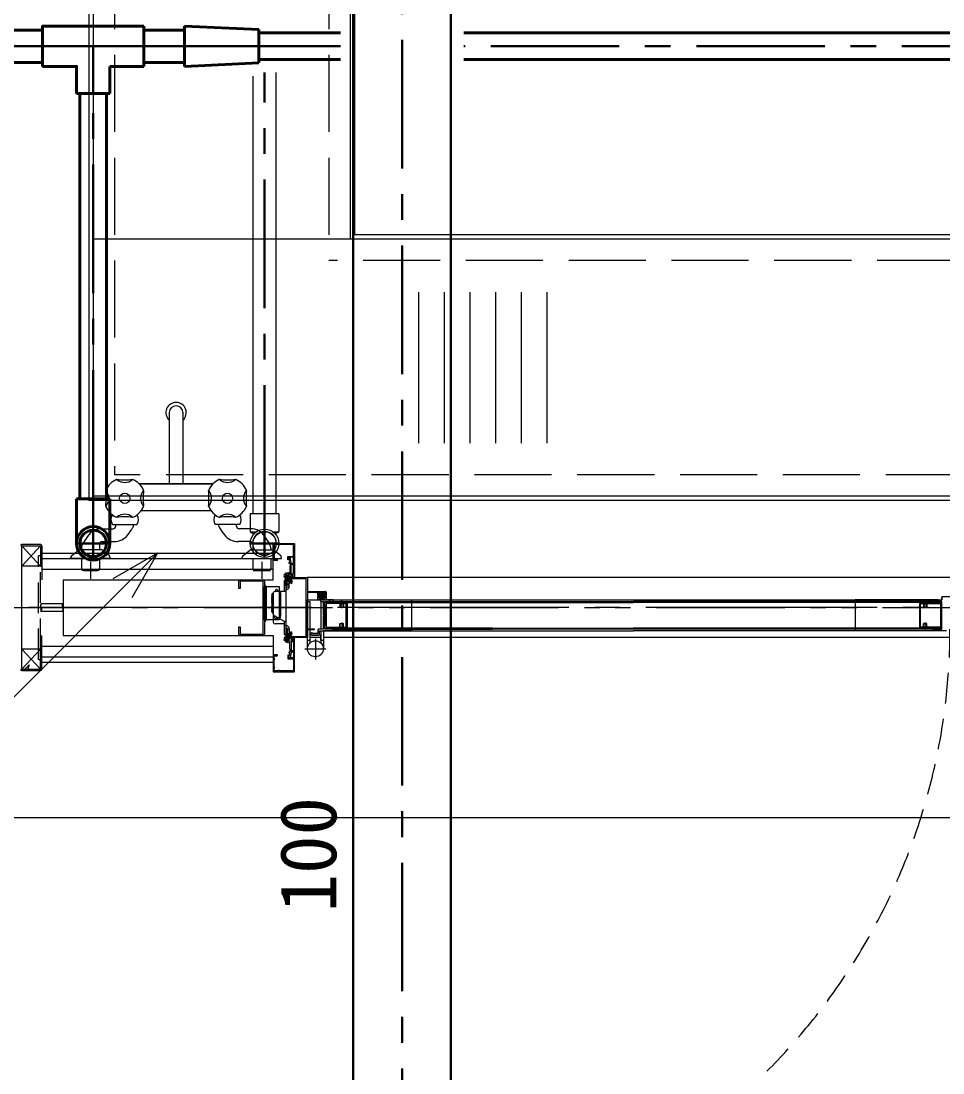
# Model space of a CAD drawing. Units: millimetres at full size, sheet at 1:30. Extents: x -16828 to 149130, y 47892 to 100313.
# Drawn here: x 21526 to 22602, y 58853 to 60080 of the extents above; entities that cross this region are included whole.
import ezdxf
from ezdxf.enums import TextEntityAlignment as Align

# ---------------------------------------------------------------- set-up
doc = ezdxf.new("R2010")
doc.units = ezdxf.units.MM
doc.header["$LTSCALE"] = 30
for name, pattern in [('CHAIN1', [8, 5, -1, 1, -1]), ('CHAIN2', [12, 9, -1, 1, -1]), ('DASHED1', [1.8, 1.2, -0.6]), ('DASHED3', [4, 3, -1]), ('DOUBLE_CHAIN1', [8.8, 5, -1, 0.6, -0.6, 0.6, -1])]:
    doc.linetypes.add(name, pattern=pattern)
for name, color, linetype, lineweight in [('0-1', 7, 'Continuous', 15), ('2-2_間仕切り芯', 7, 'DOUBLE_CHAIN1', 15), ('2-3_間仕切り', 7, 'Continuous', 15), ('2-A_建具', 7, 'Continuous', 15), ('2-B_金物', 7, 'Continuous', 15), ('3-0_AIHO08-壁芯', 7, 'CHAIN2', 15), ('9-6_無題7', 7, 'Continuous', 15), ('9-9_配管－汚水１：硬質塩ビ管（ＤＶ）', 2, 'Continuous', 30), ('9-A_配管－給水３：ＶＬＰ(ＶＤ)', 5, 'Continuous', 40), ('9-B_配管－給湯１２：ＨＴＬＰ（ＵＸ）', 3, 'Continuous', 20)]:
    doc.layers.add(name, color=color, linetype=linetype, lineweight=lineweight)
doc.styles.add('ＭＳ ゴシック', font='')
doc.styles.get('ＭＳ ゴシック').set_extended_font_data('MS Gothic')

msp = doc.modelspace()

# ---------------------------------------------------------------- linework, layer by layer
at = {"layer": '0-1'}
msp.add_line((15959.96, 59150.86), (25184.96, 59150.86), dxfattribs=at)
at = {"layer": '0-1', "linetype": 'DASHED1'}
msp.add_line((18359.96, 59150.86), (25184.96, 59150.86), dxfattribs=at)
at = {"layer": '2-2_間仕切り芯'}
msp.add_line((15139.23, 59395.86), (32729.96, 59395.86), dxfattribs=at)
at = {"layer": '2-3_間仕切り'}
for p, q in [((21549.96, 59459.36), (21819.96, 59459.36)), ((21549.96, 59453.36), (21819.96, 59453.36)), ((21549.96, 59440.86), (21819.96, 59440.86)), ((21574.96, 59428.36), (21819.96, 59428.36)), ((21574.96, 59363.36), (21819.96, 59363.36)), ((21549.96, 59350.86), (21819.96, 59350.86)), ((21549.96, 59338.36), (21819.96, 59338.36)), ((21549.96, 59332.36), (21819.96, 59332.36))]:
    msp.add_line(p, q, dxfattribs=at)
at = {"layer": '2-A_建具'}
for p, q in [((21548.46, 59469.36), (21526.46, 59469.36)), ((21819.96, 59428.36), (21819.96, 59470.36)), ((21549.96, 59467.86), (21549.96, 59428.36)), ((21824.21, 59450.86), (21820.46, 59450.86)), ((21833.23, 59431.51), (21832.75, 59432.53)), ((21839.29, 59435.01), (21833.23, 59431.51)), ((21836.84, 59432.25), (21834.38, 59436.51)), ((21838.32, 59433.64), (21834.9, 59431.67)), ((21834.94, 59431.59), (21835.38, 59431.59)), ((21835.01, 59431.96), (21835.11, 59431.79)), ((21835.29, 59430.98), (21838.37, 59433.57)), ((21836.44, 59432.55), (21835.38, 59431.59)), ((21835.42, 59431.51), (21835.38, 59431.59)), ((21835.64, 59430.38), (21838.72, 59432.96)), ((21838.15, 59433.19), (21835.73, 59430.98)), ((21835.77, 59430.91), (21838.19, 59433.11)), ((21838.5, 59432.58), (21836.08, 59430.38)), ((21839.33, 59431.9), (21836.25, 59429.32)), ((21836.34, 59429.16), (21839.42, 59431.75)), ((21836.47, 59429.69), (21838.89, 59431.9)), ((21838.01, 59433.69), (21838.11, 59433.52)), ((21838.37, 59433.57), (21838.15, 59433.19)), ((21838.19, 59433.11), (21838.15, 59433.19)), ((21838.63, 59433.11), (21838.19, 59433.11)), ((21838.32, 59433.64), (21838.37, 59433.57)), ((21838.72, 59432.96), (21838.5, 59432.58)), ((21838.54, 59432.51), (21838.5, 59432.58)), ((21838.98, 59432.51), (21838.54, 59432.51)), ((21838.63, 59433.11), (21838.72, 59432.96)), ((21839.29, 59435.01), (21838.65, 59435.93)), ((21838.89, 59431.9), (21838.85, 59431.98)), ((21839.33, 59431.9), (21838.89, 59431.9)), ((21839.42, 59431.75), (21839.2, 59431.37)), ((21839.33, 59431.9), (21839.42, 59431.75)), ((21574.96, 59428.36), (21574.96, 59363.36)), ((21779.96, 59418.36), (21779.96, 59426.76)), ((21781.56, 59428.36), (21808.36, 59428.36)), ((21809.96, 59426.76), (21809.96, 59364.96)), ((21812.26, 59381.55), (21812.26, 59420.55)), ((21832.66, 59427.36), (21832.66, 59414.86)), ((21834.96, 59427.36), (21832.66, 59427.36)), ((21834.96, 59430.86), (21859.96, 59430.86)), ((21834.96, 59421.86), (21834.96, 59430.86)), ((21834.96, 59427.36), (21834.96, 59364.36)), ((21834.96, 59421.51), (21835.89, 59421.95)), ((21835.96, 59421.86), (21834.96, 59421.86)), ((21836.87, 59419.87), (21834.96, 59418.97)), ((21835.29, 59430.98), (21835.73, 59430.98)), ((21835.55, 59430.53), (21835.64, 59430.38)), ((21835.64, 59430.38), (21836.08, 59430.38)), ((21835.77, 59430.91), (21835.73, 59430.98)), ((21836.61, 59422.99), (21835.96, 59421.86)), ((21835.99, 59429.77), (21836.43, 59429.77)), ((21836.06, 59429.56), (21836.06, 59423.86)), ((21858.56, 59429.56), (21836.06, 59429.56)), ((21836.06, 59423.86), (21836.61, 59423.86)), ((21836.12, 59430.3), (21836.08, 59430.38)), ((21836.25, 59429.32), (21836.47, 59429.69)), ((21836.25, 59429.32), (21836.34, 59429.16)), ((21836.34, 59429.16), (21836.78, 59429.16)), ((21836.47, 59429.69), (21836.43, 59429.77)), ((21836.46, 59425.82), (21836.97, 59428.73)), ((21836.46, 59422.85), (21836.46, 59425.82)), ((21839.68, 59431.29), (21836.6, 59428.71)), ((21836.6, 59428.71), (21836.82, 59429.09)), ((21836.6, 59428.71), (21836.69, 59428.56)), ((21836.61, 59423.86), (21836.61, 59422.99)), ((21836.69, 59428.56), (21839.77, 59431.14)), ((21836.69, 59428.56), (21837.13, 59428.56)), ((21838.99, 59426.92), (21836.72, 59427.32)), ((21839.2, 59431.37), (21836.78, 59429.16)), ((21836.82, 59429.09), (21836.78, 59429.16)), ((21836.82, 59429.09), (21839.24, 59431.29)), ((21840.03, 59430.69), (21836.95, 59428.1)), ((21836.95, 59428.1), (21837.17, 59428.48)), ((21836.95, 59428.1), (21837.04, 59427.95)), ((21837.04, 59427.95), (21840.12, 59430.54)), ((21837.04, 59427.95), (21837.48, 59427.95)), ((21839.55, 59430.76), (21837.13, 59428.56)), ((21837.17, 59428.48), (21837.13, 59428.56)), ((21837.17, 59428.48), (21839.59, 59430.69)), ((21840.38, 59430.08), (21837.3, 59427.5)), ((21837.3, 59427.5), (21837.52, 59427.88)), ((21837.3, 59427.5), (21837.39, 59427.35)), ((21837.94, 59430.35), (21837.34, 59431.39)), ((21837.39, 59427.35), (21840.47, 59429.93)), ((21837.39, 59427.35), (21837.83, 59427.35)), ((21839.9, 59430.16), (21837.48, 59427.95)), ((21837.52, 59427.88), (21837.48, 59427.95)), ((21837.52, 59427.88), (21839.94, 59430.08)), ((21839.83, 59428.72), (21837.65, 59426.89)), ((21837.65, 59426.89), (21837.87, 59427.27)), ((21837.65, 59426.89), (21837.74, 59426.74)), ((21837.74, 59426.74), (21839.88, 59428.53)), ((21837.74, 59426.74), (21838.18, 59426.74)), ((21840.25, 59429.55), (21837.83, 59427.35)), ((21837.87, 59427.27), (21837.83, 59427.35)), ((21837.87, 59427.27), (21840.29, 59429.48)), ((21839.92, 59428.33), (21838.18, 59426.74)), ((21840.07, 59427.72), (21838.18, 59426.63)), ((21838.22, 59426.66), (21838.18, 59426.74)), ((21838.18, 59426.63), (21839.32, 59424.65)), ((21838.44, 59429.48), (21841.72, 59423.8)), ((21838.76, 59422.85), (21838.76, 59425.62)), ((21838.76, 59420.26), (21838.76, 59422.8)), ((21839.24, 59431.29), (21839.2, 59431.37)), ((21839.68, 59431.29), (21839.24, 59431.29)), ((21839.7, 59425.9), (21839.29, 59424.72)), ((21839.32, 59424.65), (21841.13, 59424.53)), ((21839.77, 59431.14), (21839.55, 59430.76)), ((21839.59, 59430.69), (21839.55, 59430.76)), ((21840.03, 59430.69), (21839.59, 59430.69)), ((21839.68, 59431.29), (21839.77, 59431.14)), ((21840.51, 59425.91), (21839.8, 59428.85)), ((21840.12, 59430.54), (21839.9, 59430.16)), ((21839.94, 59430.08), (21839.9, 59430.16)), ((21840.38, 59430.08), (21839.94, 59430.08)), ((21840.03, 59430.69), (21840.12, 59430.54)), ((21840.73, 59429.48), (21840.24, 59429.06)), ((21840.47, 59429.93), (21840.25, 59429.55)), ((21840.29, 59429.48), (21840.25, 59429.55)), ((21840.73, 59429.48), (21840.29, 59429.48)), ((21840.33, 59428.91), (21840.82, 59429.32)), ((21840.38, 59430.08), (21840.47, 59429.93)), ((21840.51, 59425.91), (21841.13, 59424.53)), ((21841, 59428.26), (21840.6, 59428.95)), ((21840.73, 59429.48), (21840.82, 59429.32)), ((21841.04, 59428.28), (21840.78, 59428.13)), ((21841.39, 59424.68), (21841.13, 59424.53)), ((21841.83, 59426.32), (21841.21, 59424.99)), ((21841.21, 59424.99), (21841.39, 59424.68)), ((21842.18, 59426.3), (21841.39, 59424.68)), ((21858.56, 59362.16), (21858.56, 59429.56)), ((22979.46, 59430.86), (21859.66, 59430.86)), ((21859.96, 59430.86), (21859.96, 59414.86)), ((21809.96, 59407.98), (21808.36, 59406.38)), ((21820.16, 59412.86), (21820.16, 59405.07)), ((21834.96, 59414.86), (21822.16, 59414.86)), ((21836.85, 59417.27), (21834.96, 59416.39)), ((21859.96, 59414.86), (21880.96, 59414.86)), ((21859.96, 59413.56), (21859.96, 59370.96)), ((21871.96, 59413.56), (21859.96, 59413.56)), ((21871.96, 59409.86), (21871.96, 59413.56)), ((21872.16, 59405.36), (21872.16, 59408.86)), ((21872.16, 59407.77), (21872.47, 59407.46)), ((21881.76, 59407.46), (21872.16, 59407.46)), ((21872.48, 59408.86), (21873.88, 59407.46)), ((21874.96, 59408.86), (21872.96, 59408.86)), ((21873.26, 59413.56), (21873.26, 59409.86)), ((21880.66, 59413.56), (21873.26, 59413.56)), ((21873.26, 59409.86), (21874.96, 59410.48)), ((21873.87, 59411.19), (21875.96, 59412.86)), ((21873.9, 59408.86), (21875.3, 59407.46)), ((21873.96, 59407.46), (21873.96, 59405.36)), ((21874.16, 59411.42), (21874.63, 59410.96)), ((21875.5, 59411.51), (21874.22, 59410.7)), ((21874.95, 59412.05), (21875.49, 59411.51)), ((21874.96, 59410.48), (21874.96, 59408.86)), ((21875.2, 59408.97), (21876.71, 59407.46)), ((21875.56, 59410.03), (21878.13, 59407.46)), ((21875.73, 59412.68), (21878.35, 59410.07)), ((21875.92, 59411.08), (21879.54, 59407.46)), ((21875.96, 59412.86), (21877.96, 59412.86)), ((21876.97, 59412.86), (21878.27, 59411.56)), ((21880.05, 59411.19), (21877.96, 59412.86)), ((21878.76, 59408.86), (21877.98, 59411.16)), ((21878.42, 59411.51), (21879.7, 59410.7)), ((21878.76, 59408.86), (21881.76, 59408.86)), ((21878.96, 59410.48), (21880.66, 59409.86)), ((21878.96, 59408.86), (21878.96, 59410.48)), ((21880.96, 59408.86), (21878.96, 59408.86)), ((21879.56, 59408.86), (21880.96, 59407.46)), ((21879.96, 59406.26), (21879.96, 59407.46)), ((21880.66, 59409.86), (21880.66, 59413.56)), ((21880.97, 59408.86), (21881.76, 59408.07)), ((21881.76, 59408.86), (21881.76, 59405.36)), ((21881.96, 59413.86), (21881.96, 59409.86)), ((21881.96, 59407.86), (21881.96, 59409.86)), ((22600.46, 59408.86), (22600.46, 59404.86)), ((22600.46, 59404.86), (22600.46, 59407.86)), ((21574.23, 59400.36), (21549.15, 59400.36)), ((21859.96, 59395.86), (21710.96, 59395.86)), ((21809.96, 59405.86), (21808.36, 59404.26)), ((21820.16, 59403.65), (21820.16, 59378.86)), ((21859.96, 59347.86), (21859.96, 59404.86)), ((21859.96, 59404.86), (22600.46, 59404.86)), ((21859.96, 59402.86), (21862.96, 59402.86)), ((21862.96, 59402.86), (21862.96, 59370.96)), ((21873.46, 59404.86), (21872.66, 59404.86)), ((21879.76, 59406.06), (21875.06, 59406.06)), ((21875.06, 59404.86), (21881.26, 59404.86)), ((21875.66, 59402.86), (21875.66, 59370.66)), ((21875.66, 59402.86), (21878.66, 59402.86)), ((21880.46, 59402.01), (21880.96, 59402.51)), ((21880.46, 59399.01), (21880.46, 59402.01)), ((21880.76, 59398.71), (21880.46, 59399.01)), ((21880.76, 59402.91), (22240.46, 59402.91)), ((21880.76, 59387.16), (21880.76, 59398.71)), ((21880.96, 59402.51), (21881.46, 59402.51)), ((21881.46, 59402.51), (21881.46, 59401.71)), ((21881.46, 59401.71), (21906.46, 59401.71)), ((21881.5, 59401.86), (21981.46, 59401.86)), ((21881.76, 59401.71), (22240.46, 59401.71)), ((21905.26, 59400.61), (21881.96, 59400.61)), ((21881.96, 59400.61), (21881.96, 59373.11)), ((21889.66, 59404.86), (21981.46, 59404.86)), ((21896.97, 59402.86), (21902.97, 59402.86)), ((21896.97, 59402.46), (21902.97, 59402.46)), ((21897.97, 59401.46), (21897.97, 59396.66)), ((21898.37, 59396.26), (21897.97, 59396.66)), ((21898.37, 59401.06), (21901.57, 59401.06)), ((21898.37, 59401.06), (21898.37, 59396.26)), ((21898.37, 59396.26), (21901.57, 59396.26)), ((21899.97, 59400.96), (21899.97, 59403.86)), ((21899.97, 59398.96), (21899.97, 59400.16)), ((21899.97, 59395.26), (21899.97, 59398.16)), ((21901.57, 59401.06), (21901.57, 59396.26)), ((21901.57, 59396.26), (21901.97, 59396.66)), ((21901.97, 59401.46), (21901.97, 59396.66)), ((21905.26, 59373.11), (21905.26, 59400.61)), ((21906.46, 59401.71), (21906.46, 59387.16)), ((21981.56, 59404.86), (21981.56, 59368.86)), ((22600.46, 59402.91), (22240.46, 59402.91)), ((22599.46, 59401.86), (22240.46, 59401.86)), ((22599.16, 59401.71), (22240.46, 59401.71)), ((22499.36, 59404.86), (22499.36, 59368.86)), ((22596.28, 59404.86), (22499.46, 59404.86)), ((22574.46, 59401.71), (22574.46, 59387.16)), ((22599.46, 59401.71), (22574.46, 59401.71)), ((22575.66, 59400.61), (22598.96, 59400.61)), ((22575.66, 59373.11), (22575.66, 59400.61)), ((22583.96, 59402.86), (22577.96, 59402.86)), ((22583.96, 59402.46), (22577.96, 59402.46)), ((22578.96, 59401.46), (22578.96, 59396.66)), ((22579.36, 59396.26), (22578.96, 59396.66)), ((22582.56, 59401.06), (22579.36, 59401.06)), ((22579.36, 59401.06), (22579.36, 59396.26)), ((22582.56, 59396.26), (22579.36, 59396.26)), ((22580.96, 59400.96), (22580.96, 59403.86)), ((22580.96, 59398.96), (22580.96, 59400.16)), ((22580.96, 59395.26), (22580.96, 59398.16)), ((22582.56, 59401.06), (22582.56, 59396.26)), ((22582.56, 59396.26), (22582.96, 59396.66)), ((22582.96, 59401.46), (22582.96, 59396.66)), ((22590.96, 59403.93), (22590.96, 59404.86)), ((22598.96, 59400.61), (22598.96, 59373.11)), ((22599.46, 59402.51), (22599.46, 59401.71)), ((22599.96, 59402.51), (22599.46, 59402.51)), ((22600.46, 59402.01), (22599.96, 59402.51)), ((22600.16, 59398.71), (22600.46, 59399.01)), ((22600.16, 59387.16), (22600.16, 59398.71)), ((21574.26, 59391.36), (21549.15, 59391.36)), ((21821.16, 59386.65), (21832.66, 59380.01)), ((21881.06, 59387.16), (21880.76, 59387.16)), ((21880.76, 59386.56), (21881.06, 59386.56)), ((21880.76, 59375.01), (21880.76, 59386.56)), ((21881.06, 59386.56), (21881.06, 59387.16)), ((21906.16, 59387.16), (21906.16, 59386.56)), ((21906.46, 59387.16), (21906.16, 59387.16)), ((21906.16, 59386.56), (21906.46, 59386.56)), ((21906.46, 59386.56), (21906.46, 59372.01)), ((22574.46, 59387.16), (22574.76, 59387.16)), ((22574.46, 59386.56), (22574.46, 59372.01)), ((22574.76, 59386.56), (22574.46, 59386.56)), ((22574.76, 59387.16), (22574.76, 59386.56)), ((22599.86, 59387.16), (22600.16, 59387.16)), ((22599.86, 59386.56), (22599.86, 59387.16)), ((22600.16, 59386.56), (22599.86, 59386.56)), ((22600.16, 59375.01), (22600.16, 59386.56)), ((21832.66, 59376.86), (21822.16, 59376.86)), ((21832.66, 59380.01), (21832.66, 59364.36)), ((21832.66, 59380.01), (21834.96, 59380.01)), ((21832.66, 59375.5), (21834.96, 59375.5)), ((21836.85, 59374.45), (21834.96, 59375.33)), ((21834.96, 59372.79), (21835.88, 59372.36)), ((21834.96, 59370.21), (21836.46, 59369.5)), ((21836.46, 59371.46), (21836.46, 59367.66)), ((21838.76, 59370.39), (21836.46, 59370.39)), ((21838.76, 59371.46), (21838.76, 59367.86)), ((21859.96, 59370.96), (21865.96, 59370.96)), ((21865.96, 59370.96), (21866.26, 59371.26)), ((21866.26, 59371.26), (21867.96, 59371.26)), ((21867.96, 59371.26), (21867.96, 59369.86)), ((21880.46, 59374.71), (21880.76, 59375.01)), ((21880.46, 59371.71), (21880.46, 59374.71)), ((21880.96, 59371.21), (21880.46, 59371.71)), ((22240.46, 59370.81), (21880.76, 59370.81)), ((21881.46, 59371.21), (21880.96, 59371.21)), ((21881.46, 59372.01), (21881.46, 59371.21)), ((21906.46, 59372.01), (21881.46, 59372.01)), ((21881.76, 59372.01), (22240.46, 59372.01)), ((21881.76, 59371.86), (22240.46, 59371.86)), ((21881.96, 59373.11), (21905.26, 59373.11)), ((21896.97, 59371.26), (21902.97, 59371.26)), ((21896.97, 59370.86), (21902.97, 59370.86)), ((21898.37, 59377.46), (21897.97, 59377.06)), ((21897.97, 59372.26), (21897.97, 59377.06)), ((21898.37, 59377.46), (21901.57, 59377.46)), ((21898.37, 59372.66), (21898.37, 59377.46)), ((21898.37, 59372.66), (21901.57, 59372.66)), ((21899.97, 59378.46), (21899.97, 59375.56)), ((21899.97, 59374.76), (21899.97, 59373.56)), ((21899.97, 59372.76), (21899.97, 59369.86)), ((21901.57, 59377.46), (21901.97, 59377.06)), ((21901.57, 59372.66), (21901.57, 59377.46)), ((21901.97, 59372.26), (21901.97, 59377.06)), ((22599.16, 59372.01), (22240.46, 59372.01)), ((22599.16, 59371.86), (22240.46, 59371.86)), ((22600.46, 59370.81), (22240.46, 59370.81)), ((22574.46, 59372.01), (22599.46, 59372.01)), ((22598.96, 59373.11), (22575.66, 59373.11)), ((22583.96, 59371.26), (22577.96, 59371.26)), ((22583.96, 59370.86), (22577.96, 59370.86)), ((22579.36, 59377.46), (22578.96, 59377.06)), ((22578.96, 59372.26), (22578.96, 59377.06)), ((22582.56, 59377.46), (22579.36, 59377.46)), ((22579.36, 59372.66), (22579.36, 59377.46)), ((22582.56, 59372.66), (22579.36, 59372.66)), ((22580.96, 59378.46), (22580.96, 59375.56)), ((22580.96, 59374.76), (22580.96, 59373.56)), ((22580.96, 59372.76), (22580.96, 59369.86)), ((22582.56, 59377.46), (22582.96, 59377.06)), ((22582.56, 59372.66), (22582.56, 59377.46)), ((22582.96, 59372.26), (22582.96, 59377.06)), ((22599.46, 59372.01), (22599.46, 59371.21)), ((22599.46, 59371.21), (22599.96, 59371.21)), ((22599.96, 59371.21), (22600.46, 59371.71)), ((22600.46, 59374.71), (22600.16, 59375.01)), ((21549.96, 59323.86), (21549.96, 59363.36)), ((21808.36, 59363.36), (21781.56, 59363.36)), ((21819.96, 59363.36), (21819.96, 59321.36)), ((21832.66, 59365.26), (21834.96, 59365.26)), ((21832.66, 59364.36), (21834.96, 59364.36)), ((21833.23, 59360.21), (21832.75, 59359.19)), ((21833.23, 59360.21), (21839.29, 59356.71)), ((21836.84, 59359.47), (21834.38, 59355.21)), ((21834.9, 59360.06), (21834.94, 59360.13)), ((21834.9, 59360.06), (21838.32, 59358.08)), ((21838.72, 59358.76), (21834.94, 59360.13)), ((21834.94, 59360.13), (21835.38, 59360.13)), ((21834.96, 59369.86), (21835.96, 59369.86)), ((21859.96, 59360.86), (21834.96, 59360.86)), ((21835.01, 59359.76), (21835.11, 59359.93)), ((21835.2, 59360.59), (21835.29, 59360.74)), ((21835.2, 59360.59), (21835.42, 59360.21)), ((21839.07, 59359.37), (21835.29, 59360.74)), ((21835.29, 59360.74), (21835.73, 59360.74)), ((21835.42, 59360.21), (21835.38, 59360.13)), ((21835.38, 59360.13), (21838.5, 59359.14)), ((21838.54, 59359.21), (21835.42, 59360.21)), ((21835.55, 59361.19), (21835.77, 59360.81)), ((21835.77, 59360.81), (21835.73, 59360.74)), ((21835.73, 59360.74), (21838.85, 59359.74)), ((21835.9, 59361.8), (21835.99, 59361.95)), ((21835.9, 59361.8), (21836.12, 59361.42)), ((21835.9, 59361.8), (21839.68, 59360.43)), ((21835.96, 59369.86), (21836.61, 59368.73)), ((21835.99, 59361.95), (21836.43, 59361.95)), ((21839.77, 59360.58), (21835.99, 59361.95)), ((21836.06, 59367.86), (21836.06, 59362.16)), ((21836.61, 59367.86), (21836.06, 59367.86)), ((21836.06, 59362.16), (21858.56, 59362.16)), ((21836.12, 59361.42), (21836.08, 59361.34)), ((21839.24, 59360.43), (21836.12, 59361.42)), ((21836.25, 59362.41), (21836.34, 59362.56)), ((21836.25, 59362.41), (21836.47, 59362.03)), ((21836.25, 59362.41), (21840.03, 59361.03)), ((21836.34, 59362.56), (21836.78, 59362.56)), ((21840.12, 59361.18), (21836.34, 59362.56)), ((21836.47, 59362.03), (21836.43, 59361.95)), ((21836.43, 59361.95), (21839.55, 59360.96)), ((21836.46, 59367.66), (21837.28, 59362.99)), ((21839.59, 59361.03), (21836.47, 59362.03)), ((21836.6, 59363.01), (21836.69, 59363.16)), ((21836.6, 59363.01), (21836.82, 59362.63)), ((21836.6, 59363.01), (21840.38, 59361.64)), ((21836.61, 59368.73), (21836.61, 59367.86)), ((21836.69, 59363.16), (21837.13, 59363.16)), ((21840.47, 59361.79), (21836.69, 59363.16)), ((21836.82, 59362.63), (21836.78, 59362.56)), ((21836.78, 59362.56), (21839.9, 59361.56)), ((21836.78, 59358.97), (21838.15, 59358.53)), ((21839.94, 59361.64), (21836.82, 59362.63)), ((21836.95, 59363.62), (21837.04, 59363.77)), ((21836.95, 59363.62), (21837.17, 59363.24)), ((21836.95, 59363.62), (21840.73, 59362.25)), ((21837.04, 59363.77), (21837.48, 59363.77)), ((21840.82, 59362.4), (21837.04, 59363.77)), ((21837.17, 59363.24), (21837.13, 59363.16)), ((21837.13, 59363.16), (21840.25, 59362.17)), ((21840.29, 59362.25), (21837.17, 59363.24)), ((21837.28, 59362.99), (21839.55, 59363.39)), ((21837.3, 59364.22), (21837.39, 59364.38)), ((21837.3, 59364.22), (21837.52, 59363.85)), ((21837.3, 59364.22), (21837.9, 59364.01)), ((21837.94, 59361.37), (21837.34, 59360.33)), ((21837.99, 59364.16), (21837.39, 59364.38)), ((21837.52, 59363.85), (21837.48, 59363.77)), ((21837.48, 59363.77), (21840.6, 59362.78)), ((21840.64, 59362.85), (21837.52, 59363.85)), ((21838.22, 59365.06), (21837.83, 59364.38)), ((21838.01, 59358.03), (21838.11, 59358.2)), ((21838.19, 59358.61), (21838.15, 59358.53)), ((21838.37, 59358.15), (21838.15, 59358.53)), ((21838.18, 59365.09), (21838.44, 59364.94)), ((21840.51, 59365.82), (21838.31, 59363.73)), ((21838.41, 59363.82), (21841.08, 59362.85)), ((21838.44, 59362.24), (21841.72, 59367.93)), ((21838.54, 59359.21), (21838.5, 59359.14)), ((21838.72, 59358.76), (21838.5, 59359.14)), ((21841.17, 59363), (21838.55, 59363.96)), ((21838.7, 59364.1), (21840.95, 59363.38)), ((21838.76, 59367.86), (21839.55, 59363.39)), ((21838.89, 59359.82), (21838.85, 59359.74)), ((21839.07, 59359.37), (21838.85, 59359.74)), ((21838.98, 59359.21), (21839.07, 59359.37)), ((21839.15, 59364.53), (21841.04, 59363.44)), ((21839.24, 59360.43), (21839.2, 59360.35)), ((21839.42, 59359.97), (21839.2, 59360.35)), ((21839.68, 59360.43), (21839.24, 59360.43)), ((21839.32, 59367.07), (21841.13, 59367.2)), ((21839.49, 59366.75), (21840.95, 59366.88)), ((21839.59, 59361.03), (21839.55, 59360.96)), ((21839.77, 59360.58), (21839.55, 59360.96)), ((21840.03, 59361.03), (21839.59, 59361.03)), ((21839.68, 59360.43), (21839.77, 59360.58)), ((21839.94, 59361.64), (21839.9, 59361.56)), ((21840.12, 59361.18), (21839.9, 59361.56)), ((21840.38, 59361.64), (21839.94, 59361.64)), ((21840.03, 59361.03), (21840.12, 59361.18)), ((21840.29, 59362.25), (21840.25, 59362.17)), ((21840.47, 59361.79), (21840.25, 59362.17)), ((21840.73, 59362.25), (21840.29, 59362.25)), ((21840.38, 59361.64), (21840.47, 59361.79)), ((21840.51, 59365.82), (21841.39, 59367.05)), ((21840.64, 59362.85), (21840.6, 59362.78)), ((21840.82, 59362.4), (21840.6, 59362.78)), ((21841.08, 59362.85), (21840.64, 59362.85)), ((21840.73, 59362.25), (21840.82, 59362.4)), ((21840.92, 59365.13), (21842.14, 59365.35)), ((21840.95, 59366.88), (21841.13, 59367.2)), ((21840.99, 59363.46), (21840.95, 59363.38)), ((21841.17, 59363), (21840.95, 59363.38)), ((21841.04, 59363.44), (21842.18, 59365.42)), ((21841.08, 59362.85), (21841.17, 59363)), ((21841.13, 59367.2), (21841.39, 59367.05)), ((21842.18, 59365.42), (21841.39, 59367.05)), ((21859.96, 59369.86), (21859.96, 59360.86)), ((21867.96, 59369.86), (21859.96, 59369.86)), ((21862.96, 59369.86), (21862.96, 59354.59)), ((21875.66, 59360.86), (21862.96, 59360.86)), ((21865.22, 59363.86), (21872.97, 59363.86)), ((21869.31, 59359.45), (21869.31, 59335.52)), ((21875.66, 59368.86), (21875.66, 59354.59)), ((21981.56, 59368.86), (21878.66, 59368.86)), ((21878.66, 59368.86), (21878.66, 59347.86)), ((22240.46, 59360.86), (21878.66, 59360.86)), ((21889.66, 59368.86), (22240.46, 59368.86)), ((22602.96, 59368.86), (22240.46, 59368.86)), ((22979.46, 59360.86), (22240.46, 59360.86)), ((21548.46, 59347.36), (21549.96, 59347.36)), ((21548.46, 59323.86), (21548.46, 59347.36)), ((21839.29, 59356.71), (21838.65, 59355.79)), ((21856.96, 59347.86), (21881.52, 59347.86)), ((21824.21, 59340.86), (21820.46, 59340.86)), ((21526.46, 59323.86), (21548.46, 59323.86)), ((21526.46, 59322.36), (21548.46, 59322.36)), ((21535.05, 59329.29), (21529.32, 59323.24)), ((21535.05, 59329.29), (21532.74, 59321.53))]:
    msp.add_line(p, q, dxfattribs=at)
at = {"layer": '2-A_建具', "linetype": 'DOUBLE_CHAIN1'}
for p, q in [((21526.46, 59444.36), (21548.46, 59467.86)), ((21548.46, 59444.36), (21526.46, 59467.86)), ((21548.46, 59444.36), (21526.46, 59444.36)), ((21548.46, 59347.36), (21526.46, 59347.36)), ((21526.46, 59323.86), (21548.46, 59347.36)), ((21548.46, 59323.86), (21526.46, 59347.36))]:
    msp.add_line(p, q, dxfattribs=at)
at = {"layer": '2-A_建具', "linetype": 'DASHED1'}
for p, q in [((21546.16, 59335.36), (21546.16, 59456.36)), ((21548.46, 59456.36), (21546.16, 59456.36)), ((21548.46, 59347.36), (21548.46, 59444.36)), ((21546.16, 59335.36), (21548.46, 59335.36))]:
    msp.add_line(p, q, dxfattribs=at)
at = {"layer": '2-A_建具'}
for points in [[(21820.46, 59470.86), (21844.46, 59470.86), (21844.96, 59470.36)], [(21821.26, 59469.06), (21821.26, 59466.89), (21821.38, 59466.65)], [(21825.67, 59469.45), (21825.44, 59469.56), (21821.76, 59469.56)], [(21843.06, 59469.56), (21827.48, 59469.56), (21827.25, 59469.45)], [(21841.56, 59447.36), (21843.56, 59447.36), (21843.56, 59454.56), (21838.16, 59454.56), (21838.16, 59452.53), (21838.56, 59451.96), (21838.56, 59451.46), (21837.16, 59451.46), (21837.16, 59455.56), (21843.56, 59455.56), (21843.56, 59469.06)], [(21844.96, 59470.36), (21844.96, 59430.86), (21840.41, 59430.86)], [(21526.46, 59323.86), (21526.46, 59467.86), (21548.46, 59467.86)], [(21548.46, 59467.86), (21548.46, 59444.36), (21549.96, 59444.36)], [(21821.38, 59465.07), (21821.26, 59464.84), (21821.26, 59456.89), (21821.38, 59456.65)], [(21821.38, 59455.07), (21821.26, 59454.84), (21821.26, 59452.56)], [(21821.76, 59452.06), (21823.47, 59452.06), (21823.68, 59452.15)], [(21839.86, 59446.56), (21839.86, 59444.16), (21839.56, 59443.86), (21839.56, 59435.16), (21836.65, 59433.48), (21836.55, 59433.29), (21836.08, 59433.01), (21835.86, 59433.02), (21833.05, 59431.4), (21834.17, 59429.46), (21834.96, 59429.46), (21834.96, 59430.86), (21837.11, 59430.86), (21839.58, 59432.29), (21840.41, 59430.86)], [(21839.13, 59454.31), (21838, 59452.37), (21838.8, 59452.15), (21839.71, 59448.76), (21838.66, 59448.76)], [(21841.06, 59441.32), (21841.06, 59448.37), (21840.06, 59452.11), (21840.06, 59454.06)], [(21841.06, 59432.8), (21841.29, 59435.36), (21843.56, 59435.36), (21843.56, 59446.36), (21841.56, 59446.36)], [(21833.3, 59434.28), (21834.99, 59433.16), (21836.29, 59433.21)], [(21834.9, 59431.67), (21834.94, 59431.59), (21835.32, 59431.91)], [(21837.9, 59433.4), (21835.2, 59431.13), (21835.29, 59430.98)], [(21835.2, 59431.13), (21835.42, 59431.51), (21836.78, 59432.75)], [(21838.63, 59433.11), (21835.55, 59430.53), (21835.77, 59430.91)], [(21838.98, 59432.51), (21835.9, 59429.92), (21835.99, 59429.77), (21839.07, 59432.36)], [(21835.9, 59429.92), (21836.12, 59430.3), (21838.54, 59432.51)], [(21836.85, 59436.33), (21836.98, 59434.31), (21836.29, 59433.21)], [(21838.98, 59432.51), (21839.07, 59432.36), (21838.85, 59431.98), (21836.43, 59429.77)], [(21842.47, 59433.65), (21842.19, 59432.06), (21841.06, 59432.06), (21841.06, 59440.4), (21840.94, 59440.59), (21840.94, 59441.14), (21841.06, 59441.32)], [(21843.46, 59430.86), (21843.46, 59434.26), (21842.33, 59434.26), (21842.05, 59432.67)], [(21779.96, 59364.96), (21779.96, 59373.36), (21781.56, 59373.36), (21781.56, 59364.96), (21808.36, 59364.96), (21808.36, 59426.76), (21781.56, 59426.76), (21781.56, 59418.36), (21779.96, 59418.36)], [(21838.76, 59425.62), (21839.24, 59428.33), (21836.97, 59428.73)], [(21840.56, 59425.81), (21839.7, 59425.9), (21838.88, 59427.04)], [(21841.21, 59424.99), (21840.25, 59429.04), (21841.83, 59426.32)], [(21840.82, 59429.32), (21840.6, 59428.95), (21840.41, 59428.77)], [(21841.04, 59428.28), (21842.18, 59426.3), (21841.83, 59426.32)], [(21872.16, 59408.86), (21875.16, 59408.86), (21875.94, 59411.16)], [(22600.46, 59408.86), (22618.96, 59408.86), (22618.96, 59404.86), (22720.56, 59404.86), (22720.56, 59368.86)], [(21875.93, 59402.93), (21878.54, 59402.93), (21878.54, 59387.53), (21878.68, 59387.34), (21878.68, 59386.39), (21878.54, 59386.2), (21878.54, 59370.79), (21873.04, 59370.79)], [(21889.97, 59403.93), (21889.97, 59404.86), (21875.93, 59404.86)], [(21888.97, 59370.79), (21880.47, 59370.79), (21880.47, 59402.93), (21885.17, 59402.93), (21885.17, 59403.23), (21885.77, 59403.23), (21885.77, 59402.93), (21886.17, 59402.93), (21886.17, 59403.23), (21886.77, 59403.23), (21886.77, 59402.93), (21888.97, 59402.93)], [(21898.37, 59401.06), (21896.97, 59402.46), (21896.97, 59402.86)], [(21901.57, 59401.06), (21902.97, 59402.46), (21902.97, 59402.86)], [(22579.36, 59401.06), (22577.96, 59402.46), (22577.96, 59402.86)], [(22582.56, 59401.06), (22583.96, 59402.46), (22583.96, 59402.86)], [(22591.96, 59370.79), (22600.46, 59370.79), (22600.46, 59402.93), (22595.76, 59402.93), (22595.76, 59403.23), (22595.16, 59403.23), (22595.16, 59402.93), (22594.76, 59402.93), (22594.76, 59403.23), (22594.16, 59403.23), (22594.16, 59402.93), (22591.96, 59402.93)], [(21898.37, 59372.66), (21896.97, 59371.26), (21896.97, 59370.86)], [(21901.57, 59372.66), (21902.97, 59371.26), (21902.97, 59370.86)], [(22579.36, 59372.66), (22577.96, 59371.26), (22577.96, 59370.86)], [(22582.56, 59372.66), (22583.96, 59371.26), (22583.96, 59370.86)], [(21839.86, 59345.16), (21839.86, 59347.56), (21839.56, 59347.86), (21839.56, 59356.56), (21836.65, 59358.24), (21836.55, 59358.44), (21836.08, 59358.71), (21835.86, 59358.7), (21833.05, 59360.32), (21834.17, 59362.26), (21834.96, 59362.26)], [(21833.3, 59357.44), (21834.99, 59358.56), (21836.29, 59358.51)], [(21834.96, 59369.86), (21834.96, 59360.86), (21837.11, 59360.86), (21839.58, 59359.43), (21840.41, 59360.86)], [(21835.2, 59360.59), (21838.98, 59359.21), (21838.54, 59359.21)], [(21835.32, 59359.81), (21838.63, 59358.61), (21838.72, 59358.76)], [(21835.55, 59361.19), (21839.33, 59359.82), (21839.42, 59359.97), (21835.64, 59361.34)], [(21835.55, 59361.19), (21835.64, 59361.34), (21836.08, 59361.34), (21839.2, 59360.35)], [(21839.33, 59359.82), (21838.89, 59359.82), (21835.77, 59360.81)], [(21836.85, 59355.39), (21836.98, 59357.41), (21836.29, 59358.51)], [(21838.63, 59358.61), (21838.19, 59358.61), (21836.44, 59359.17)], [(21837.39, 59364.38), (21837.83, 59364.38), (21838.07, 59364.3)], [(21838.32, 59358.08), (21838.37, 59358.15), (21837.9, 59358.32)], [(21840.95, 59366.88), (21837.91, 59364.03), (21839.49, 59366.75)], [(21838.18, 59365.09), (21839.32, 59367.07), (21839.49, 59366.75)], [(21840.56, 59365.91), (21840.92, 59365.13), (21840.34, 59363.84)], [(21844.96, 59321.36), (21844.96, 59360.86), (21840.41, 59360.86)], [(21842.47, 59358.07), (21842.19, 59359.66), (21841.06, 59359.66), (21841.06, 59351.32), (21840.94, 59351.14), (21840.94, 59350.59), (21841.06, 59350.4)], [(21841.06, 59358.92), (21841.29, 59356.36), (21843.56, 59356.36), (21843.56, 59345.36), (21841.56, 59345.36)], [(21843.46, 59360.86), (21843.46, 59357.46), (21842.33, 59357.46), (21842.05, 59359.05)], [(21878.66, 59357.36), (21875.66, 59357.36), (21875.66, 59363.86), (21862.96, 59363.86), (21862.96, 59357.36), (21859.96, 59357.36)], [(21872.04, 59369.79), (21872.04, 59365.79), (21866.27, 59365.79)], [(21873.97, 59364.86), (21873.97, 59368.86), (21889.97, 59368.86), (21889.97, 59369.79)], [(22605.99, 59368.86), (22590.96, 59368.86), (22590.96, 59369.79)], [(21841.06, 59350.4), (21841.06, 59343.35), (21840.06, 59339.62), (21840.06, 59337.66)], [(21821.38, 59336.65), (21821.26, 59336.89), (21821.26, 59339.16)], [(21821.38, 59326.65), (21821.26, 59326.89), (21821.26, 59334.84), (21821.38, 59335.07)], [(21821.76, 59339.66), (21823.47, 59339.66), (21823.68, 59339.58)], [(21841.56, 59344.36), (21843.56, 59344.36), (21843.56, 59337.16), (21838.16, 59337.16), (21838.16, 59339.2), (21838.56, 59339.76), (21838.56, 59340.26), (21837.16, 59340.26), (21837.16, 59336.16), (21843.56, 59336.16), (21843.56, 59322.66)], [(21839.13, 59337.41), (21838, 59339.35), (21838.8, 59339.57), (21839.71, 59342.96), (21838.66, 59342.96)], [(21820.46, 59320.86), (21844.46, 59320.86), (21844.96, 59321.36)], [(21821.26, 59322.66), (21821.26, 59324.84), (21821.38, 59325.07)], [(21825.67, 59322.28), (21825.44, 59322.16), (21821.76, 59322.16)], [(21843.06, 59322.16), (21827.48, 59322.16), (21827.25, 59322.28)]]:
    msp.add_lwpolyline(points, dxfattribs=at)
for points in [[(21809.96, 59381.55), (21809.96, 59420.55), (21826.96, 59420.55), (21826.96, 59381.55)], [(21889.97, 59402.86), (22075.96, 59402.86), (22075.96, 59401.86), (21889.97, 59401.86)], [(21889.97, 59370.86), (22075.96, 59370.86), (22075.96, 59371.86), (21889.97, 59371.86)]]:
    msp.add_lwpolyline(points, close=True, dxfattribs=at)
msp.add_circle((21869.31, 59347.86), 9.25, dxfattribs=at)
for centre, radius, start, end in [((21526.46, 59467.86), 1.5, 90, 180), ((21548.46, 59467.86), 1.5, 0, 90), ((21820.46, 59470.36), 0.5, 90.00001, 179.99999), ((21821.76, 59469.06), 0.5, 90.00001, 179.99999), ((21826.46, 59470.06), 1, 217.97987, 322.02013), ((21843.06, 59469.06), 0.5, 0.00001, 89.99999), ((21820.76, 59465.86), 1, 307.97987, 52.02013), ((21820.76, 59455.86), 1, 307.97987, 52.02013), ((21820.46, 59451.36), 0.5, 180.00001, 269.99999), ((21821.76, 59452.56), 0.5, 180.00001, 269.99999), ((21824.21, 59451.61), 0.75, 270.00002, 134.41533), ((21838.66, 59448.26), 0.5, 89.99999, 270.00001), ((21838.66, 59446.56), 1.2, 0.00001, 89.99999), ((21839.56, 59454.06), 0.5, 0, 150.00001), ((21841.56, 59446.86), 0.5, 89.99999, 270.00001), ((21833.93, 59433.08), 1.3, 135.88085, 205), ((21839.46, 59427.72), 9, 104.11915, 135.88085), ((21834.58, 59431.71), 0.5, 30, 120), ((21837.58, 59435.19), 1.3, 35, 104.11915), ((21838.44, 59433.94), 0.5, 120, 210), ((21841.56, 59432.76), 0.5, 175, 349.99999), ((21842.96, 59433.56), 0.5, 360, 170.00001), ((21781.56, 59426.76), 1.6, 90.00191, 180), ((21808.36, 59426.76), 1.6, 0, 90), ((21809.96, 59419.95), 2, 336.42182, 90), ((21809.96, 59418.35), 2, 336.42182, 90), ((21835.46, 59422.85), 1, 295.33088, 0), ((21835.46, 59420.26), 3.3, 295, 0), ((21835.46, 59422.85), 3.3, 295.33088, 0), ((21840.04, 59428.92), 0.248, 30, 197.19096), ((21809.96, 59416.75), 2, 336.42182, 90), ((21809.96, 59415.15), 2, 336.42182, 90), ((21809.96, 59413.55), 2, 336.42182, 90), ((21809.96, 59411.95), 2, 336.42182, 90), ((21809.96, 59410.35), 2, 336.42182, 90), ((21809.96, 59408.75), 2, 336.42182, 90), ((21809.96, 59407.15), 2, 336.42182, 90), ((21809.96, 59405.55), 2, 336.42182, 90), ((21820.16, 59410.86), 2, 90, 270), ((21820.16, 59409.26), 2, 156.42182, 270), ((21820.16, 59407.66), 2, 156.42182, 270), ((21822.16, 59412.86), 2, 90, 180), ((21823.96, 59414.86), 2, 0, 180), ((21826.96, 59412.5), 2, 336.42182, 90), ((21826.96, 59410.9), 2, 336.42182, 90), ((21826.96, 59409.3), 2, 336.42182, 90), ((21826.96, 59407.7), 2, 336.42182, 90), ((21826.96, 59406.1), 2, 336.42182, 90), ((21872.96, 59409.86), 1, 180, 270), ((21874.06, 59410.96), 0.3, 128.58965, 302.24754), ((21875.66, 59411.26), 0.3, 341.20266, 122.24754), ((21878.26, 59411.26), 0.3, 57.75246, 198.79734), ((21879.86, 59410.96), 0.3, 237.75246, 51.41035), ((21880.96, 59413.86), 1, 0, 90), ((21880.96, 59409.86), 1, 270, 0), ((22601.46, 59407.86), 1, 90, 180), ((21552.47, 59398.13), 4, 146.08709, 219.84902), ((21552.47, 59393.59), 4, 145.43112, 214.5133), ((21545.9, 59393.62), 4, 324.88675, 29.04061), ((21577.61, 59398.13), 4, 146.30993, 214.95065), ((21570.96, 59398.06), 4, 326.58342, 35.10845), ((21570.96, 59393.62), 4, 325.53716, 33.55494), ((21809.96, 59403.95), 2, 336.42182, 90), ((21809.96, 59402.35), 2, 336.42182, 90), ((21809.96, 59400.75), 2, 336.42182, 90), ((21809.96, 59399.15), 2, 336.42182, 90), ((21809.96, 59397.55), 2, 336.42182, 90), ((21809.96, 59395.95), 2, 336.42182, 90), ((21809.96, 59394.35), 2, 336.42182, 90), ((21809.96, 59392.75), 2, 336.42182, 90), ((21820.16, 59406.06), 2, 156.42182, 270), ((21820.16, 59404.46), 2, 156.42182, 270), ((21820.16, 59402.86), 2, 156.42182, 270), ((21820.16, 59401.26), 2, 156.42182, 270), ((21820.16, 59399.66), 2, 156.42182, 270), ((21820.16, 59398.06), 2, 156.42182, 270), ((21820.16, 59396.46), 2, 156.42182, 270), ((21820.16, 59394.86), 2, 156.42182, 270), ((21819.46, 59404.36), 1, 314.427, 45.573), ((21826.96, 59404.5), 2, 336.42182, 90), ((21826.96, 59402.9), 2, 336.42182, 90), ((21826.96, 59401.3), 2, 336.42182, 90), ((21826.96, 59399.7), 2, 336.42182, 90), ((21826.96, 59398.1), 2, 336.42182, 90), ((21826.96, 59396.5), 2, 336.42182, 90), ((21826.96, 59394.9), 2, 336.42182, 90), ((21826.96, 59393.3), 2, 336.42182, 90), ((21872.66, 59405.36), 0.5, 180, 270), ((21873.46, 59405.36), 0.5, 270, 0), ((21875.06, 59405.46), 0.6, 90, 270), ((21875.93, 59403.9), 0.965, 90, 270), ((21879.76, 59406.26), 0.2, 270, 0), ((21881.26, 59405.36), 0.5, 270, 0), ((21888.97, 59403.93), 1, 270, 0), ((22591.96, 59403.93), 1, 180, 270), ((21809.96, 59391.15), 2, 336.42182, 90), ((21809.96, 59389.55), 2, 336.42182, 90), ((21809.96, 59387.95), 2, 336.42182, 90), ((21809.96, 59386.35), 2, 336.42182, 90), ((21809.96, 59384.75), 2, 336.42182, 90), ((21809.96, 59383.15), 2, 336.42182, 90), ((21809.96, 59381.55), 2, 270, 90), ((21820.16, 59393.26), 2, 156.42182, 270), ((21820.16, 59391.66), 2, 156.42182, 270), ((21822.16, 59388.38), 2, 180, 240), ((21822.76, 59385.73), 2, 149.98486, 329.98486), ((21824.14, 59384.93), 2, 216.40668, 329.98486), ((21826.96, 59391.7), 2, 336.42182, 90), ((21826.96, 59390.1), 2, 336.42182, 90), ((21826.96, 59388.5), 2, 336.42182, 90), ((21826.96, 59386.9), 2, 336.42182, 90), ((21826.96, 59385.3), 2, 270, 90), ((21822.16, 59378.86), 2, 180, 270), ((21835.46, 59371.46), 1, 0, 65), ((21835.46, 59371.46), 3.3, 0, 65), ((21873.04, 59369.79), 1, 90, 180), ((21888.97, 59369.79), 1, 0, 90), ((22591.96, 59369.79), 1, 90, 180), ((21781.56, 59364.96), 1.6, 180, 270), ((21808.36, 59364.96), 1.6, 270, 0), ((21833.93, 59358.64), 1.3, 155, 224.11915), ((21834.58, 59360.01), 0.5, 240, 330), ((21838.13, 59363.9), 0.248, 150, 317.19096), ((21838.44, 59357.78), 0.5, 150, 240), ((21841.56, 59358.96), 0.5, 10.00001, 185), ((21842.96, 59358.16), 0.5, 189.99999, 0), ((21865.22, 59365.11), 1.25, 32.95652, 270), ((21872.97, 59364.86), 1, 270, 0), ((21839.46, 59364), 9, 224.11915, 255.88085), ((21837.58, 59356.54), 1.3, 255.88085, 325), ((21820.46, 59340.36), 0.5, 90.00001, 179.99999), ((21821.76, 59339.16), 0.5, 90.00001, 179.99999), ((21820.76, 59335.86), 1, 307.97987, 52.02013), ((21824.21, 59340.11), 0.75, 225.58467, 89.99998), ((21838.66, 59343.46), 0.5, 89.99999, 270.00001), ((21838.66, 59345.16), 1.2, 270.00001, 359.99999), ((21839.56, 59337.66), 0.5, 209.99999, 360), ((21841.56, 59344.86), 0.5, 89.99999, 270.00001), ((21526.46, 59323.86), 1.5, 180, 270), ((21548.46, 59323.86), 1.5, 270, 0), ((21820.46, 59321.36), 0.5, 180.00001, 269.99999), ((21821.76, 59322.66), 0.5, 180.00001, 269.99999), ((21820.76, 59325.86), 1, 307.97987, 52.02013), ((21826.46, 59321.66), 1, 37.97987, 142.02013), ((21843.06, 59322.66), 0.5, 270.00001, 359.99999)]:
    msp.add_arc(centre, radius, start, end, dxfattribs=at)
at = {"layer": '2-A_建具', "linetype": 'DASHED1'}
msp.add_arc((21880.47, 59370.79), 729.54, 315, 0.00982, dxfattribs=at)
at = {"layer": '2-B_金物'}
for p, q in [((21604.96, 61530.86), (21604.96, 59520.86)), ((21609.96, 61120.86), (21609.96, 59525.86)), ((21909.96, 61120.86), (21909.96, 59825.86)), ((21914.96, 61120.86), (21914.96, 59830.86)), ((23309.96, 59825.86), (21609.96, 59825.86)), ((23304.96, 59830.86), (21914.96, 59830.86)), ((21989.55, 59763.97), (21989.55, 59587.75)), ((22019.55, 59763.97), (22019.55, 59587.75)), ((22049.55, 59763.97), (22049.55, 59587.75)), ((22079.55, 59763.97), (22079.55, 59587.75)), ((22109.55, 59763.97), (22109.55, 59587.75)), ((22139.55, 59763.97), (22139.55, 59587.75)), ((23614.96, 59520.86), (21604.96, 59520.86)), ((23609.96, 59525.86), (21609.96, 59525.86))]:
    msp.add_line(p, q, dxfattribs=at)
at = {"layer": '2-B_金物', "linetype": 'DASHED3'}
for p, q in [((21634.96, 61120.86), (21634.96, 59550.86)), ((21884.96, 61120.86), (21884.96, 59800.86)), ((23334.96, 59800.86), (21884.96, 59800.86)), ((23584.96, 59550.86), (21634.96, 59550.86))]:
    msp.add_line(p, q, dxfattribs=at)
at = {"layer": '3-0_AIHO08-壁芯'}
msp.add_line((24684.96, 59395.86), (15984.96, 59395.86), dxfattribs=at)
at = {"layer": '9-6_無題7'}
for p, q in [((21698.72, 59623.36), (21698.72, 59540.36)), ((21714.72, 59623.36), (21714.72, 59540.36)), ((21663.66, 59540.36), (21749.78, 59540.36)), ((21749.78, 59540.36), (21663.66, 59540.36)), ((21666.21, 59509.36), (21747.22, 59509.36)), ((21619.76, 59487.86), (21633.22, 59487.86)), ((21632.47, 59492.86), (21660.97, 59492.86)), ((21636.22, 59490.86), (21636.22, 59492.86)), ((21780.97, 59492.86), (21752.47, 59492.86)), ((21777.22, 59490.86), (21777.22, 59492.86)), ((21793.68, 59487.86), (21780.22, 59487.86)), ((21617.22, 59469.86), (21617.22, 59463.36)), ((21620.22, 59472.86), (21634.37, 59472.86)), ((21793.22, 59472.86), (21779.06, 59472.86)), ((21796.22, 59469.86), (21796.22, 59463.36)), ((21684.96, 59459.36), (21222.8, 58997.2)), ((21584.61, 59456.11), (21592.66, 59462.89)), ((21619.49, 59463.36), (21593.95, 59463.36)), ((21596.24, 59465.37), (21596.24, 59463.36)), ((21617.2, 59465.37), (21617.22, 59465.37)), ((21628.83, 59456.11), (21620.78, 59462.89)), ((21684.96, 59459.36), (21633, 59429.36)), ((21684.96, 59459.36), (21654.96, 59407.4)), ((21784.61, 59456.11), (21792.66, 59462.89)), ((21793.95, 59463.36), (21819.49, 59463.36)), ((21796.24, 59465.37), (21796.22, 59465.37)), ((21817.2, 59465.37), (21817.2, 59463.36)), ((21828.83, 59456.11), (21820.78, 59462.89)), ((21583.72, 59453.36), (21583.72, 59454.2)), ((21629.72, 59453.36), (21583.72, 59453.36)), ((21596.24, 59453.36), (21596.24, 59441.59)), ((21606.72, 59449.36), (21606.72, 59429.36)), ((21617.22, 59453.36), (21617.22, 59441.61)), ((21629.72, 59453.36), (21629.72, 59454.2)), ((21783.72, 59453.36), (21783.72, 59454.2)), ((21783.72, 59453.36), (21829.72, 59453.36)), ((21796.22, 59453.36), (21796.22, 59441.61)), ((21806.72, 59449.36), (21806.72, 59429.36)), ((21817.2, 59453.36), (21817.2, 59441.59)), ((21829.72, 59453.36), (21829.72, 59454.2)), ((21596.24, 59441.59), (21598.47, 59439.36)), ((21616.72, 59439.36), (21596.72, 59439.36)), ((21598.47, 59439.36), (21614.97, 59439.36)), ((21617.22, 59441.61), (21614.97, 59439.36)), ((21798.47, 59439.36), (21796.22, 59441.61)), ((21796.72, 59439.36), (21816.72, 59439.36)), ((21814.97, 59439.36), (21798.47, 59439.36)), ((21817.2, 59441.59), (21814.97, 59439.36))]:
    msp.add_line(p, q, dxfattribs=at)
for centre in [(21646.72, 59523.36), (21766.72, 59523.36)]:
    msp.add_circle(centre, 6, dxfattribs=at)
for centre, radius, start, end in [((21706.72, 59623.36), 11.85, 312.46234, 227.53764), ((21706.72, 59623.36), 8, 0, 180), ((21646.72, 59523.36), 24, 113.59834, 156.40164), ((21637.51, 59544.44), 1, 84.69443, 113.59834), ((21646.72, 59643.59), 98.58, 264.69443, 275.30556), ((21646.72, 59555.86), 14, 230.49223, 309.50775), ((21655.93, 59544.44), 1, 66.40164, 95.30556), ((21646.72, 59523.36), 24, 23.59834, 66.40164), ((21766.72, 59523.36), 24, 113.59834, 156.40164), ((21757.51, 59544.44), 1, 84.69443, 113.59834), ((21766.72, 59643.59), 98.58, 264.69443, 275.30556), ((21766.72, 59555.86), 14, 230.49223, 309.50775), ((21775.93, 59544.44), 1, 66.40164, 95.30556), ((21766.72, 59523.36), 24, 23.59834, 66.40164), ((21625.64, 59532.57), 1, 156.40164, 185.30556), ((21526.49, 59523.36), 98.58, 354.69443, 5.30556), ((21614.22, 59523.36), 14, 320.49223, 39.50775), ((21679.44, 59523.36), 14.22, 140.92909, 219.07089), ((21766.94, 59523.36), 98.58, 174.69443, 185.30556), ((21667.79, 59532.57), 1, 354.69443, 23.59834), ((21745.64, 59532.57), 1, 156.40164, 185.30556), ((21646.49, 59523.36), 98.58, 354.69443, 5.30556), ((21734, 59523.36), 14.22, 320.92909, 39.07089), ((21799.22, 59523.36), 14, 140.49223, 219.50775), ((21886.94, 59523.36), 98.58, 174.69443, 185.30556), ((21787.79, 59532.57), 1, 354.69443, 23.59834), ((21625.64, 59514.15), 1, 174.69443, 214.63554), ((21646.72, 59523.36), 24, 204.51312, 246.40164), ((21646.72, 59523.36), 24, 293.59834, 336.40164), ((21667.79, 59514.15), 1, 336.40164, 5.30556), ((21745.64, 59514.15), 1, 174.69443, 203.59834), ((21766.72, 59523.36), 24, 203.59834, 246.40164), ((21766.72, 59523.36), 24, 293.59834, 335.48686), ((21787.79, 59514.15), 1, 325.36444, 5.30556), ((21641.04, 59498.61), 10.32, 147.53566, 213.85501), ((21637.51, 59502.28), 1, 246.40164, 275.30556), ((21646.72, 59403.14), 98.58, 84.69443, 95.30556), ((21646.72, 59490.86), 14, 50.49223, 129.50775), ((21655.93, 59502.28), 1, 264.69443, 293.59834), ((21652.4, 59498.61), 10.32, 326.14497, 32.46432), ((21761.04, 59498.61), 10.32, 147.53566, 213.85501), ((21757.51, 59502.28), 1, 246.40164, 275.30556), ((21766.72, 59403.14), 98.58, 84.69443, 95.30556), ((21766.72, 59490.86), 14, 50.49223, 129.50775), ((21775.93, 59502.28), 1, 264.69443, 293.59834), ((21772.4, 59498.61), 10.32, 326.14497, 32.46432), ((21619.76, 59467.86), 20, 90, 146.06393), ((21633.22, 59490.86), 3, 270, 0), ((21634.37, 59492.86), 20, 270, 322.63936), ((21554.89, 59553.54), 120, 322.63145, 327.37883), ((21649.22, 59493.16), 8, 327.29817, 357.86838), ((21764.22, 59493.16), 8, 182.13161, 212.70181), ((21858.55, 59553.54), 120, 212.62115, 217.36853), ((21779.06, 59492.86), 20, 217.36063, 270), ((21780.22, 59490.86), 3, 180, 270), ((21793.68, 59467.86), 20, 33.93605, 90), ((21604.24, 59465.37), 8, 151.56117, 180), ((21702.73, 59412.03), 120, 146.06393, 151.56117), ((21620.22, 59469.86), 3, 90, 180), ((21793.22, 59469.86), 3, 0, 90), ((21710.71, 59412.03), 120, 28.43881, 33.93605), ((21809.2, 59465.37), 8, 0, 28.43881), ((21586.22, 59454.2), 2.5, 130.10091, 180), ((21593.95, 59461.36), 2, 90, 130.10091), ((21619.49, 59461.36), 2, 49.89908, 90), ((21627.22, 59454.2), 2.5, 0, 49.89908), ((21786.22, 59454.2), 2.5, 130.10091, 180), ((21793.95, 59461.36), 2, 90, 130.10091), ((21819.49, 59461.36), 2, 49.89908, 90), ((21827.22, 59454.2), 2.5, 0, 49.89908)]:
    msp.add_arc(centre, radius, start, end, dxfattribs=at)
at = {"layer": '9-9_配管－汚水１：硬質塩ビ管（ＤＶ）'}
for p, q in [((21913.48, 60318.88), (21913.48, 58468.21)), ((22027.48, 58468.21), (22027.48, 60318.88))]:
    msp.add_line(p, q, dxfattribs=at)
at = {"layer": '9-9_配管－汚水１：硬質塩ビ管（ＤＶ）', "linetype": 'CHAIN1'}
msp.add_line((21970.48, 58468.21), (21970.48, 60318.88), dxfattribs=at)
at = {"layer": '9-A_配管－給水３：ＶＬＰ(ＶＤ)'}
for p, q in [((21668.96, 60074.36), (21668.96, 60027.36)), ((21716.46, 60074.36), (21716.46, 60027.36)), ((21716.46, 60074.36), (21803.46, 60070.36)), ((21803.46, 60070.36), (21803.46, 60031.36)), ((21550.96, 60069.76), (19305.96, 60069.76)), ((21716.46, 60069.76), (21668.96, 60069.76)), ((21898.48, 60066.36), (21803.46, 60066.36)), ((23663.96, 60066.36), (22042.48, 60066.36)), ((21803.46, 60035.36), (21898.48, 60035.36)), ((22042.48, 60035.36), (23663.96, 60035.36)), ((19305.96, 60031.96), (21550.96, 60031.96)), ((21668.96, 60027.36), (21629.46, 60027.36)), ((21629.46, 59995.86), (21629.46, 60027.36)), ((21668.96, 60031.96), (21716.46, 60031.96)), ((21716.46, 60027.36), (21803.46, 60031.36)), ((21629.46, 59995.86), (21590.46, 59995.86)), ((21594.46, 59995.86), (21594.46, 59522.86)), ((21625.46, 59522.86), (21625.46, 59995.86)), ((21590.46, 59522.86), (21590.46, 59470.86)), ((21629.46, 59522.86), (21590.46, 59522.86)), ((21629.46, 59522.86), (21629.46, 59470.86))]:
    msp.add_line(p, q, dxfattribs=at)
at = {"layer": '9-A_配管－給水３：ＶＬＰ(ＶＤ)', "color": 2, "linetype": 'CHAIN1', "lineweight": 30}
for p, q in [((21550.96, 60050.86), (19305.96, 60050.86)), ((21550.96, 60050.86), (21609.96, 60050.86)), ((21668.96, 60050.86), (21609.96, 60050.86)), ((21609.96, 59995.86), (21609.96, 60050.86)), ((21716.46, 60050.86), (21668.96, 60050.86)), ((21716.46, 60050.86), (21759.96, 60050.86)), ((21803.46, 60050.86), (21759.96, 60050.86)), ((21898.48, 60050.86), (21803.46, 60050.86)), ((23663.96, 60050.86), (22042.48, 60050.86)), ((21609.96, 59522.86), (21609.96, 59995.86)), ((21609.96, 59522.86), (21609.96, 59486.36)), ((21609.96, 59452.26), (21609.96, 59489.46)), ((21591.36, 59470.86), (21628.56, 59470.86))]:
    msp.add_line(p, q, dxfattribs=at)
at = {"layer": '9-A_配管－給水３：ＶＬＰ(ＶＤ)'}
for points in [[(21668.96, 60074.36), (21550.96, 60074.36), (21550.96, 60027.36)], [(21590.46, 59995.86), (21590.46, 60027.36), (21550.96, 60027.36)]]:
    msp.add_lwpolyline(points, dxfattribs=at)
for radius in [19.5, 15.5]:
    msp.add_circle((21609.96, 59470.86), radius, dxfattribs=at)
at = {"layer": '9-B_配管－給湯１２：ＨＴＬＰ（ＵＸ）'}
for p, q in [((21796.36, 60016.03), (21796.36, 59505.36)), ((21823.56, 59505.36), (21823.56, 60020.36)), ((21826.61, 59505.36), (21826.61, 59484.6)), ((21799.81, 59484.06), (21793.47, 59484.06)), ((21793.89, 59483.69), (21797.08, 59482.23)), ((21826.45, 59484.06), (21820.11, 59484.06)), ((21826.03, 59483.69), (21822.84, 59482.23))]:
    msp.add_line(p, q, dxfattribs=at)
at = {"layer": '9-B_配管－給湯１２：ＨＴＬＰ（ＵＸ）', "color": 2, "linetype": 'CHAIN1', "lineweight": 30}
for p, q in [((21809.96, 59505.36), (21809.96, 60020.36)), ((21809.96, 59505.36), (21809.96, 59484.46)), ((21809.96, 59454.54), (21809.96, 59487.18)), ((21793.64, 59470.86), (21826.28, 59470.86))]:
    msp.add_line(p, q, dxfattribs=at)
at = {"layer": '9-B_配管－給湯１２：ＨＴＬＰ（ＵＸ）'}
msp.add_lwpolyline([(21826.61, 59505.36), (21793.31, 59505.36), (21793.31, 59484.6)], dxfattribs=at)
for radius in [16.65, 13.6]:
    msp.add_circle((21809.96, 59470.86), radius, dxfattribs=at)
for centre, radius, start, end in [((21794.31, 59484.6), 1, 180, 245.30844), ((21809.96, 59470.86), 13.9, 90, 270), ((21796.66, 59481.32), 1, 34.52203, 65.30844), ((21809.96, 59470.86), 13.9, 0, 90), ((21823.26, 59481.32), 1, 114.69156, 145.47797), ((21825.61, 59484.6), 1, 294.69156, 0), ((21809.96, 59470.86), 13.9, 270, 0)]:
    msp.add_arc(centre, radius, start, end, dxfattribs=at)

# ---------------------------------------------------------------- texts
at = {"layer": '9-9_配管－汚水１：硬質塩ビ管（ＤＶ）', "color": 7, "style": 'ＭＳ ゴシック'}
msp.add_text('100', height=65.98, rotation=90, dxfattribs=at).set_placement((21913.48, 59040.23), align=Align.BOTTOM_LEFT)

doc.saveas('drawing.dxf')
